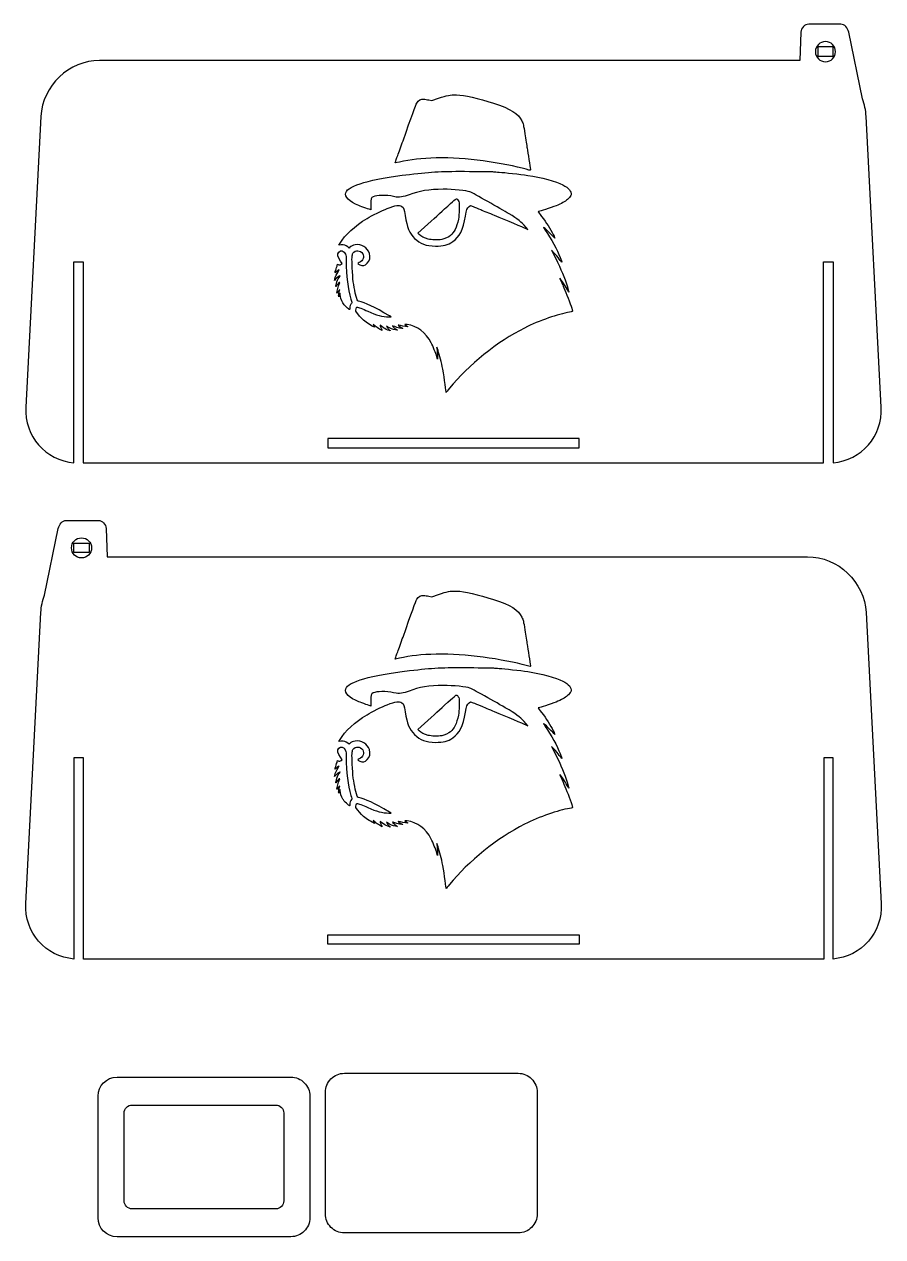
# Model space of a CAD drawing. Header units: millimetres. Extents: x 12 to 943, y 82 to 597.
# Drawn here: x 382.9 to 613.5, y 257.1 to 582.9 of the extents above; entities that cross this region are included whole.
import ezdxf

# ---------------------------------------------------------------- set-up
doc = ezdxf.new("R2010")
doc.units = ezdxf.units.MM
doc.layers.add('Capa_1', color=7, linetype='CONTINUOUS')

msp = doc.modelspace()

# ---------------------------------------------------------------- linework, layer by layer
at = {"layer": 'Capa_1', "color": 7}
for points in [[(591.561316, 580.8079), (591.289416, 573.20282)], [(602.236706, 582.94956), (593.702976, 582.94956)], [(608.065436, 562.89064), (608.065436, 562.89664), (604.378586, 580.8079)], [(591.289416, 573.20282), (579.186516, 573.20282), (417.27684, 573.20282), (403.18219, 573.20282)], [(491.585063, 562.61062), (492.395893, 562.47754), (494.179723, 563.07905)], [(387.39695, 558.19667), (383.33905, 480.056361)], [(613.124316, 480.056361), (609.066696, 558.19667)], [(483.712623, 545.92676), (482.597053, 545.67235), (482.667253, 545.95259)], [(502.449193, 533.949369), (502.829703, 534.206914), (503.504873, 533.962555)], [(517.629593, 528.058171), (518.214003, 527.785647), (517.650383, 528.436242)], [(488.998723, 526.440087), (488.655323, 526.794381), (489.549453, 527.594498)], [(468.04952, 523.658261), (467.46441, 523.597871), (467.75622, 524.104208)], [(470.3838, 523.031234), (470.16737, 522.8148), (469.80422, 523.133652)], [(525.280053, 521.475282), (524.587163, 522.232017), (525.682413, 520.015793)], [(396.28852, 465.105909), (396.28852, 519.126686), (398.79784, 519.126686), (398.79784, 465.050379), (422.89307, 465.050379), (573.570296, 465.050379), (597.655926, 465.050379), (597.655926, 519.126686), (600.174796, 519.126686), (600.174796, 465.105909)], [(468.0978, 518.452253), (468.33476, 518.618221), (467.85694, 519.316149)], [(466.50545, 514.432975), (466.25717, 514.124036), (466.32947, 514.425743)], [(477.184153, 501.852147), (476.675333, 502.289838), (476.839053, 501.897989), (477.002783, 501.506135), (476.374883, 501.86009)], [(478.958363, 501.723027), (478.494013, 502.092199), (478.568313, 501.783656)], [(480.613053, 501.589451), (480.219563, 501.856479), (480.415743, 501.52009)], [(480.879393, 504.341067), (481.476843, 504.341884), (481.044403, 504.592135)], [(478.845803, 501.069445), (479.049013, 500.663768), (478.370993, 501.039114)], [(482.828193, 500.990711), (483.206573, 500.754529), (482.670273, 500.827559)], [(493.917833, 495.745257), (493.752463, 496.177698), (493.799463, 495.799312)], [(493.902903, 494.177655), (493.959403, 492.934388), (493.763653, 493.583051)], [(496.233883, 484.244534), (496.233843, 484.244762)], [(388.39796, 429.540639), (388.39796, 429.546339), (392.08481, 447.4576)], [(394.22669, 449.599262), (402.76042, 449.599262)], [(404.90208, 447.4576), (405.17398, 439.852817)], [(405.17398, 439.852817), (417.27688, 439.852817), (579.186557, 439.852817), (593.281204, 439.852817)], [(491.585118, 429.260461), (492.395948, 429.127378), (494.179778, 429.728885)], [(383.33908, 346.706362), (387.3967, 424.846669)], [(609.066447, 424.846669), (613.124343, 346.706362)], [(483.712678, 412.576601), (482.597108, 412.322184), (482.667308, 412.602433)], [(502.449238, 400.599209), (502.829748, 400.856753), (503.504918, 400.612394)], [(517.629635, 394.70801), (518.214045, 394.435486), (517.650425, 395.086082)], [(488.998778, 393.089926), (488.655388, 393.444221), (489.549508, 394.244338)], [(468.04956, 390.308101), (467.46445, 390.247711), (467.75626, 390.754048)], [(470.38384, 389.681074), (470.16741, 389.464639), (469.80426, 389.783491)], [(525.280095, 388.125149), (524.587213, 388.881884), (525.682462, 386.66566)], [(600.174874, 331.75591), (600.174874, 385.776687), (597.665559, 385.776687), (597.665559, 331.70038), (573.570326, 331.70038), (422.8931, 331.70038), (398.80747, 331.70038), (398.80747, 385.776687), (396.2886, 385.776687), (396.2886, 331.75591)], [(468.09775, 385.102093), (468.33471, 385.26806), (467.85689, 385.965989)], [(466.5054, 381.082814), (466.25712, 380.773875), (466.32942, 381.075582)], [(477.184195, 368.501986), (476.675375, 368.939677), (476.839095, 368.547828), (477.002825, 368.155974), (476.374925, 368.50993)], [(478.958405, 368.372867), (478.494055, 368.742038), (478.568355, 368.433496)], [(480.613098, 368.23929), (480.219605, 368.506318), (480.415788, 368.169929)], [(480.879438, 370.990906), (481.476888, 370.991724), (481.044448, 371.241975)], [(478.845845, 367.719284), (479.049055, 367.313607), (478.371035, 367.688953)], [(482.828238, 367.640551), (483.206618, 367.404368), (482.670318, 367.477398)], [(493.917888, 362.395096), (493.752518, 362.827537), (493.799518, 362.449151)], [(493.902948, 360.827494), (493.959448, 359.584227), (493.763698, 360.23289)], [(496.233928, 350.894401), (496.233898, 350.894601)], [(407.85363, 300.01591), (454.54511, 300.01591)], [(468.91765, 301.0474), (515.609129, 301.0474)], [(402.75284, 262.223644), (402.75284, 294.915121)], [(459.645899, 294.915121), (459.645899, 262.223644)], [(463.81686, 263.255135), (463.81686, 295.946611)], [(520.709919, 295.946611), (520.709919, 263.255134)], [(409.74926, 266.757218), (409.74926, 290.381561)], [(411.88721, 292.51951), (450.511552, 292.51951)], [(452.649502, 290.381561), (452.649502, 266.757218)], [(450.511552, 264.619268), (411.88721, 264.619268)], [(515.609129, 258.154345), (468.91765, 258.154345)], [(454.54511, 257.122855), (407.85363, 257.122855)]]:
    msp.add_lwpolyline(points, dxfattribs=at)
for points in [[(600.180689, 576.86069), (596.090246, 576.86069), (596.090246, 574.360288), (600.180689, 574.360288)], [(598.146976, 578.28408)], [(517.747793, 543.97445)], [(491.390683, 525.207752)], [(469.47453, 506.952686)], [(532.029426, 471.632169), (464.43422, 471.632169), (464.43422, 469.106249), (532.029426, 469.106249)], [(396.28271, 443.510697), (400.373153, 443.510697), (400.373153, 441.010295), (396.28271, 441.010295)], [(398.31642, 444.934084)], [(517.747853, 410.624299)], [(491.390738, 391.857592)], [(469.47448, 373.602525)], [(464.43397, 338.28217), (532.029177, 338.28217), (532.029177, 335.75625), (464.43397, 335.75625)], [(407.85363, 300.01591)], [(468.91765, 301.0474)], [(411.88721, 292.51951)]]:
    msp.add_lwpolyline(points, close=True, dxfattribs=at)
for points in [[(593.702976, 582.94956), (592.524916, 582.94956), (591.603226, 581.98469), (591.561316, 580.8079)], [(604.378586, 580.8079), (604.140876, 581.96157), (603.414816, 582.94956), (602.236706, 582.94956)], [(598.146976, 578.28408), (596.653646, 578.28408), (595.443026, 577.07347), (595.443026, 575.58015)], [(600.850766, 575.58015), (600.850766, 577.07347), (599.640106, 578.28408), (598.146976, 578.28408)], [(595.443026, 575.58015), (595.443026, 574.08693), (596.653646, 572.87631), (598.146976, 572.87631)], [(598.146976, 572.87631), (599.640106, 572.87631), (600.850766, 574.08693), (600.850766, 575.58015)], [(403.18219, 573.20282), (394.92868, 573.20282), (387.8255, 566.45005), (387.39695, 558.19667)], [(494.179723, 563.07905), (496.515563, 563.86669), (497.345883, 564.01906), (499.044693, 563.97178)], [(499.044693, 563.97178), (501.124263, 563.91388), (504.888043, 563.06469), (508.990853, 561.72768)], [(484.669903, 551.63837), (486.960403, 558.12331), (488.111553, 561.28657), (488.360013, 561.77844)], [(488.360013, 561.77844), (488.762803, 562.57584), (489.498073, 562.96406), (490.332613, 562.81996)], [(490.332613, 562.81996), (490.575503, 562.77806), (491.139113, 562.68382), (491.585063, 562.61062)], [(508.990853, 561.72768), (513.657403, 560.20695), (515.627443, 558.97889), (516.591233, 556.98983)], [(609.066696, 558.19667), (608.981796, 559.83409), (608.632716, 561.41218), (608.065436, 562.89064)], [(516.591233, 556.98983), (516.940203, 556.26962), (517.032003, 555.883), (517.412593, 553.5303)], [(483.264573, 547.69233), (483.554463, 548.49505), (484.186863, 550.27077), (484.669903, 551.63837)], [(517.412593, 553.5303), (517.648263, 552.07351), (517.920073, 550.32212), (518.016623, 549.63832)], [(482.667253, 545.95259), (482.705853, 546.10673), (482.974683, 546.88961), (483.264573, 547.69233)], [(518.016623, 549.63832), (518.182733, 548.46195), (518.768263, 544.63034), (518.879833, 543.98955)], [(493.585713, 547.01032), (489.577523, 546.92692), (486.725593, 546.6139), (483.712623, 545.92676)], [(506.234063, 546.2242), (501.712413, 546.85053), (497.747633, 547.09695), (493.585713, 547.01032)], [(517.747823, 543.97446), (515.079313, 544.7393), (510.513883, 545.63136), (506.234063, 546.2242)], [(469.31033, 537.679538), (469.96628, 539.667068), (475.883413, 541.372418), (486.395873, 542.60367)], [(486.395873, 542.60367), (492.724353, 543.34488), (495.256053, 543.47287), (502.504333, 543.41806)], [(502.504333, 543.41806), (505.744943, 543.39356), (508.639603, 543.35176), (508.936903, 543.32506)], [(508.936903, 543.32506), (509.234213, 543.29846), (509.939633, 543.24596), (510.504503, 543.20839)], [(510.504503, 543.20839), (511.977093, 543.11049), (516.094813, 542.64892), (518.180353, 542.347938)], [(518.879833, 543.98955), (518.942133, 543.63208), (518.942333, 543.63208), (517.747793, 543.97445)], [(518.180353, 542.347938), (521.783903, 541.827868), (525.752873, 540.747138), (527.612673, 539.779568)], [(472.830083, 534.227168), (470.26224, 535.293566), (468.94824, 536.582405), (469.31033, 537.679538)], [(495.482563, 538.609738), (491.803813, 538.607738), (488.867613, 538.125119), (486.300553, 537.102406)], [(502.642843, 537.910384), (501.840173, 538.247292), (498.110213, 538.611598), (495.482563, 538.609738)], [(513.155463, 532.023194), (510.992383, 533.355733), (503.506753, 537.547774), (502.642843, 537.910384)], [(527.612673, 539.779568), (529.161233, 538.973918), (529.967123, 537.992296), (529.802103, 537.112697)], [(476.017263, 534.453974), (476.017263, 533.70776), (476.002463, 533.097224), (475.984463, 533.097224)], [(476.657373, 536.606394), (476.125943, 536.331578), (476.017263, 535.966124), (476.017263, 534.453974)], [(482.142403, 536.658144), (480.097703, 537.0917), (477.549363, 537.067654), (476.657373, 536.606394)], [(480.449793, 533.450363), (482.657603, 534.314193), (483.697873, 534.459126), (484.325723, 533.990369)], [(484.286383, 536.538002), (483.415293, 536.412057), (483.262663, 536.420609), (482.142403, 536.658144)], [(486.300553, 537.102406), (485.646203, 536.841711), (484.856543, 536.620438), (484.286383, 536.538002)], [(495.852443, 533.313645), (498.389503, 535.662687), (498.932613, 536.119263), (499.109193, 536.0515)], [(499.109193, 536.0515), (499.190293, 536.0204), (499.367013, 535.81734), (499.502003, 535.600264)], [(499.502003, 535.600264), (499.732503, 535.229592), (499.747223, 535.093731), (499.743973, 533.367699)], [(526.267243, 534.370894), (525.205433, 533.910019), (522.047703, 532.838886), (521.383483, 532.714277)], [(529.117103, 536.13464), (528.404393, 535.433582), (527.673703, 534.981365), (526.267243, 534.370894)], [(529.802103, 537.112697), (529.753603, 536.854229), (529.543153, 536.553731), (529.117103, 536.13464)], [(475.984463, 533.097224), (475.858223, 533.097224), (473.622403, 533.898126), (472.830083, 534.227168)], [(475.017313, 530.768147), (476.393603, 531.597855), (478.984293, 532.876973), (480.449793, 533.450363)], [(484.325723, 533.990369), (484.895573, 533.564915), (484.996233, 533.301479), (485.269373, 531.520849)], [(485.269373, 531.520849), (485.757353, 528.339627), (486.392373, 526.803324), (487.791023, 525.420224)], [(489.549453, 527.594498), (492.115613, 529.890858), (494.119723, 531.709325), (495.852443, 533.313645)], [(498.049403, 524.541291), (499.881723, 525.785596), (500.778713, 527.617959), (501.417433, 531.421509)], [(499.743973, 533.367699), (499.741973, 532.00317), (499.689473, 531.293147), (499.542453, 530.61088)], [(501.417433, 531.421509), (501.688403, 533.035112), (501.913603, 533.58687), (502.449193, 533.949369)], [(503.504873, 533.962555), (503.876213, 533.828156), (504.788163, 533.461763), (505.531413, 533.148345)], [(505.531413, 533.148345), (506.274673, 532.834928), (507.902973, 532.156682), (509.149853, 531.641135)], [(509.149853, 531.641135), (512.428833, 530.285374), (516.950963, 528.374632), (517.629593, 528.058171)], [(517.650383, 528.436242), (516.459613, 529.810766), (515.487183, 530.586763), (513.155463, 532.023194)], [(521.383483, 532.714277), (521.167743, 532.673827), (520.991223, 532.612546), (520.991223, 532.578146)], [(520.991223, 532.578146), (520.991223, 532.543736), (521.399963, 531.977527), (521.899543, 531.319879)], [(521.899543, 531.319879), (523.172343, 529.644347), (524.241773, 527.964974), (525.001743, 526.448399)], [(467.75622, 524.104208), (469.00548, 526.271845), (471.774713, 528.813333), (475.017313, 530.768147)], [(499.542453, 530.61088), (499.060053, 528.372787), (498.372763, 526.930529), (497.434503, 526.187413)], [(522.587743, 528.250124), (522.287583, 528.463854), (522.315123, 528.398878), (522.850193, 527.63082)], [(525.415073, 525.475404), (525.110813, 525.892204), (523.026593, 527.93763), (522.587743, 528.250124)], [(487.791023, 525.420224), (489.306273, 523.921815), (490.825013, 523.352536), (493.368993, 523.329397)], [(491.390683, 525.207754), (490.439053, 525.457065), (489.465223, 525.958777), (488.998723, 526.440087)], [(495.066343, 525.110342), (494.163753, 524.919388), (492.303163, 524.968699), (491.390683, 525.207752)], [(497.434503, 526.187413), (496.894473, 525.759704), (495.814933, 525.268714), (495.066343, 525.110342)], [(522.850193, 527.63082), (524.455203, 525.326921), (526.108993, 522.311123), (526.874473, 520.29226)], [(525.001743, 526.448399), (525.359293, 525.73487), (525.545293, 525.297023), (525.415073, 525.475404)], [(467.85694, 519.316149), (467.09957, 520.422398), (466.966, 521.183624), (467.43208, 521.737523)], [(467.43208, 521.737523), (467.9533, 522.356962), (468.79787, 522.083633), (469.2175, 521.159708)], [(469.80422, 523.133652), (469.31144, 523.566313), (468.75898, 523.731484), (468.04952, 523.658261)], [(471.859603, 523.680996), (471.151743, 523.554447), (470.714513, 523.36194), (470.3838, 523.031234)], [(471.031433, 517.475261), (470.910063, 520.145198), (470.949633, 520.957626), (471.223693, 521.421554)], [(471.223693, 521.421554), (471.769963, 522.346316), (473.256123, 522.270421), (473.855633, 521.287143)], [(475.642463, 521.3755), (475.180893, 522.929749), (473.474523, 523.969714), (471.859603, 523.680996)], [(475.053803, 518.709624), (475.772153, 519.451739), (475.960473, 520.304616), (475.642463, 521.3755)], [(493.368993, 523.329397), (495.507153, 523.309947), (496.685453, 523.615045), (498.049403, 524.541291)], [(526.641483, 519.832819), (526.273773, 520.319967), (525.661133, 521.059079), (525.280053, 521.475282)], [(466.71975, 517.205182), (466.89813, 517.751052), (467.04408, 518.267976), (467.04408, 518.353893)], [(467.04408, 518.353893), (467.04408, 518.474845), (467.09128, 518.484848), (467.25319, 518.398203)], [(467.25319, 518.398203), (467.54655, 518.2412), (467.82162, 518.258802), (468.0978, 518.452253)], [(469.2175, 521.159708), (469.37735, 520.807755), (469.41856, 520.446048), (469.42171, 519.367389)], [(469.42171, 519.367389), (469.43381, 515.226191), (469.84247, 511.900779), (470.68723, 509.069839)], [(472.909083, 518.890567), (472.715843, 518.792897), (472.557723, 518.662843), (472.557723, 518.601564)], [(472.557723, 518.601564), (472.557723, 518.540294), (472.782133, 518.390887), (473.056413, 518.269563)], [(473.855633, 521.287143), (474.369773, 520.443889), (473.967573, 519.42556), (472.909083, 518.890567)], [(473.056413, 518.269563), (473.831713, 517.926608), (474.421673, 518.056589), (475.053803, 518.709624)], [(525.682413, 520.015793), (527.079223, 517.189355), (528.106673, 514.707386), (528.721903, 512.673375)], [(527.337033, 518.974091), (527.322233, 518.959261), (527.009183, 519.34567), (526.641483, 519.832819)], [(526.874473, 520.29226), (527.143723, 519.582114), (527.351883, 518.98894), (527.337033, 518.974091)], [(466.32947, 514.425743), (466.4822, 515.063336), (466.85922, 515.932732), (467.20728, 516.449938)], [(466.39541, 516.159194), (466.39541, 516.188614), (466.54137, 516.659312), (466.71975, 517.205182)], [(466.89713, 516.54733), (466.62119, 516.304434), (466.39541, 516.129775), (466.39541, 516.159194)], [(466.66337, 512.468583), (466.47053, 512.661417), (467.21724, 514.684999), (467.66319, 515.17811)], [(467.72569, 515.367303), (467.55462, 515.367303), (466.77909, 514.773479), (466.50545, 514.432975)], [(467.48443, 516.98896), (467.43733, 516.98896), (467.17308, 516.79023), (466.89713, 516.54733)], [(467.20728, 516.449938), (467.40678, 516.746399), (467.5315, 516.98896), (467.48443, 516.98896)], [(467.66319, 515.17811), (467.75729, 515.282165), (467.78539, 515.367303), (467.72569, 515.367303)], [(471.851413, 510.718356), (471.371473, 512.795029), (471.167953, 514.472146), (471.031433, 517.475261)], [(466.71967, 512.534653), (466.71967, 512.467353), (466.69437, 512.437623), (466.66337, 512.468583)], [(467.57945, 513.5267), (467.33371, 513.395182), (466.71967, 512.686679), (466.71967, 512.534653)], [(466.93646, 510.718556), (466.93446, 511.123228), (467.31912, 512.730874), (467.51025, 513.117154)], [(467.51025, 513.117154), (467.71653, 513.534063), (467.72879, 513.606615), (467.57945, 513.5267)], [(467.63753, 511.366373), (467.71773, 511.616661), (467.71003, 511.624339), (467.52859, 511.474482)], [(526.813483, 514.674064), (526.754983, 514.710184), (526.854883, 514.447079), (527.035513, 514.08936)], [(528.941223, 511.448144), (528.670073, 512.030547), (527.004233, 514.556173), (526.813483, 514.674064)], [(527.035513, 514.08936), (527.216083, 513.731641), (527.455663, 513.203857), (527.567903, 512.916504)], [(527.567903, 512.916504), (527.680143, 512.629148), (528.050523, 511.712946), (528.390963, 510.880496)], [(528.721903, 512.673375), (528.989043, 511.790176), (529.207143, 511.025465), (529.206563, 510.974026)], [(467.13501, 510.988833), (467.02595, 510.810452), (466.9366, 510.688826), (466.93646, 510.718556)], [(467.52859, 511.474482), (467.42119, 511.385762), (467.24408, 511.167214), (467.13501, 510.988833)], [(467.3806, 509.961784), (467.3736, 510.331397), (467.4639, 510.824434), (467.63753, 511.366373)], [(467.53132, 510.106071), (467.39241, 509.600605), (467.38745, 509.595857), (467.3806, 509.961784)], [(467.80079, 510.313766), (467.80079, 510.854479), (467.71979, 510.792081), (467.53132, 510.106071)], [(468.48498, 508.091723), (468.12434, 508.707101), (467.80079, 509.757898), (467.80079, 510.313766)], [(470.68723, 509.069839), (470.941063, 508.219223), (470.953023, 508.104772), (470.805933, 507.934677)], [(472.743093, 508.497433), (472.369693, 508.577733), (472.314193, 508.715968), (471.851413, 510.718356)], [(481.044403, 504.592135), (476.838773, 507.025886), (474.525493, 508.114152), (472.743093, 508.497433)], [(528.390963, 510.880496), (529.163053, 508.992591), (530.145683, 506.318515), (530.196443, 505.967146)], [(529.206563, 510.974026), (529.206153, 510.922586), (529.086583, 511.135936), (528.941223, 511.448144)], [(469.47447, 506.952692), (469.0825, 507.319355), (468.63723, 507.831919), (468.48498, 508.091723)], [(470.29135, 506.286024), (470.23405, 506.286024), (469.86649, 506.586019), (469.47453, 506.952686)], [(470.3955, 506.648274), (470.3955, 506.449037), (470.3486, 506.286024), (470.29135, 506.286024)], [(470.805933, 507.934677), (470.58379, 507.677803), (470.3955, 507.087665), (470.3955, 506.648274)], [(472.010893, 505.853589), (471.961593, 506.168813), (472.154693, 506.934697), (472.283413, 506.934697)], [(473.490893, 503.959829), (472.768163, 504.690409), (472.048823, 505.610853), (472.010893, 505.853589)], [(472.283413, 506.934697), (472.579843, 506.934697), (473.888063, 506.440867), (475.206433, 505.831312)], [(475.206433, 505.831312), (477.537873, 504.753363), (479.118843, 504.338052), (480.879393, 504.341067)], [(529.423833, 505.573568), (526.316663, 505.079297), (521.352263, 503.332002), (517.315463, 501.311843)], [(530.196443, 505.967146), (530.232743, 505.715681), (530.194443, 505.696146), (529.423833, 505.573568)], [(476.374883, 501.86009), (475.251153, 502.493557), (474.143993, 503.29964), (473.490893, 503.959829)], [(478.370993, 501.039114), (477.998083, 501.24555), (477.464003, 501.611416), (477.184153, 501.852147)], [(478.568313, 501.783656), (478.609213, 501.613958), (478.734033, 501.292565), (478.845803, 501.069445)], [(482.467113, 501.68828), (482.130553, 501.837119), (481.855193, 501.91996), (481.855193, 501.872374)], [(481.855193, 501.872374), (481.855193, 501.747884), (482.386653, 501.266312), (482.828193, 500.990711)], [(483.561933, 502.082066), (483.433083, 502.151026), (483.368783, 502.147386), (483.368783, 502.071156)], [(483.368783, 502.071156), (483.368783, 501.930072), (484.324613, 501.312958), (484.543123, 501.312958)], [(485.840243, 501.63858), (485.441173, 501.63698), (483.795403, 501.957118), (483.561933, 502.082066)], [(485.747213, 502.231947), (484.960533, 502.319617), (484.956533, 502.307997), (485.639103, 501.917912)], [(485.639103, 501.917912), (486.077103, 501.667596), (486.097153, 501.639753), (485.840243, 501.63858)], [(492.240063, 497.342292), (490.790323, 500.174221), (488.459223, 501.929725), (485.747213, 502.231947)], [(480.577443, 500.774844), (479.916373, 501.026104), (479.607303, 501.207104), (478.958363, 501.723027)], [(480.415743, 501.52009), (480.523643, 501.335077), (480.771733, 501.042511), (480.967043, 500.869944)], [(480.967043, 500.869944), (481.388113, 500.497912), (481.338153, 500.485719), (480.577443, 500.774844)], [(482.670273, 500.827559), (481.996573, 500.919309), (481.124803, 501.242164), (480.613053, 501.589451)], [(484.638423, 501.249278), (484.516883, 501.127733), (483.075753, 501.419107), (482.467113, 501.68828)], [(484.543123, 501.312958), (484.630623, 501.312958), (484.673493, 501.284318), (484.638423, 501.249278)], [(517.315463, 501.311843), (510.108553, 497.705241), (502.134753, 491.30411), (497.183133, 485.150206)], [(493.763653, 493.583051), (493.469413, 494.558092), (492.724643, 496.395726), (492.240063, 497.342292)], [(493.799463, 495.799312), (493.825263, 495.5912), (493.871863, 494.861454), (493.902903, 494.177655)], [(495.210643, 490.9884), (494.871813, 492.673856), (494.329973, 494.667545), (493.917833, 495.745257)], [(496.233843, 484.244762), (496.233843, 484.811998), (495.561593, 489.242649), (495.210643, 490.9884)], [(496.273583, 484.024054), (496.251783, 483.999294), (496.233883, 484.098494), (496.233883, 484.244534)], [(497.183133, 485.150206), (496.704703, 484.555598), (496.295403, 484.048828), (496.273583, 484.024054)], [(383.33905, 480.056361), (382.9331, 472.234119), (388.66273, 465.761049), (396.28852, 465.105909)], [(600.174796, 465.105909), (607.800926, 465.761049), (613.530556, 472.234119), (613.124316, 480.056361)], [(392.08481, 447.4576), (392.32252, 448.611268), (393.04858, 449.599262), (394.22669, 449.599262)], [(402.76042, 449.599262), (403.93848, 449.599262), (404.86017, 448.634394), (404.90208, 447.4576)], [(395.61263, 442.230147), (395.61263, 443.723467), (396.82329, 444.934084), (398.31642, 444.934084)], [(398.31642, 444.934084), (399.80975, 444.934084), (401.02037, 443.723467), (401.02037, 442.230147)], [(398.31642, 439.526315), (396.82329, 439.526315), (395.61263, 440.736932), (395.61263, 442.230147)], [(401.02037, 442.230147), (401.02037, 440.736932), (399.80975, 439.526315), (398.31642, 439.526315)], [(593.281204, 439.852817), (601.534716, 439.852817), (608.637895, 433.10005), (609.066447, 424.846669)], [(494.179778, 429.728885), (496.515618, 430.516533), (497.345938, 430.668898), (499.044748, 430.621611)], [(499.044748, 430.621611), (501.124328, 430.563721), (504.888098, 429.714527), (508.990908, 428.377515)], [(387.3967, 424.846669), (387.4816, 426.484092), (387.83068, 428.062177), (388.39796, 429.540639)], [(484.669958, 418.288204), (486.960458, 424.773146), (488.111608, 427.936412), (488.360068, 428.428279)], [(488.360068, 428.428279), (488.762858, 429.225677), (489.498128, 429.613896), (490.332668, 429.469798)], [(490.332668, 429.469798), (490.575558, 429.427858), (491.139168, 429.333656), (491.585118, 429.260461)], [(508.990908, 428.377515), (513.657461, 426.856791), (515.627496, 425.628733), (516.591288, 423.639672)], [(516.591288, 423.639672), (516.940263, 422.919459), (517.032056, 422.532833), (517.412653, 420.180137)], [(483.264628, 414.342173), (483.554518, 415.144893), (484.186918, 416.920607), (484.669958, 418.288204)], [(517.412653, 420.180137), (517.648317, 418.723349), (517.92013, 416.97196), (518.016683, 416.288161)], [(482.667308, 412.602433), (482.705908, 412.75657), (482.974738, 413.539453), (483.264628, 414.342173)], [(518.016683, 416.288161), (518.18279, 415.11179), (518.768315, 411.280174), (518.879893, 410.639389)], [(493.585768, 413.66016), (489.577578, 413.57673), (486.725648, 413.263738), (483.712678, 412.576601)], [(506.234118, 412.874035), (501.712468, 413.500366), (497.747688, 413.746786), (493.585768, 413.66016)], [(517.747883, 410.624299), (515.079364, 411.38914), (510.513942, 412.281202), (506.234118, 412.874035)], [(518.879893, 410.639389), (518.942143, 410.281914), (518.942413, 410.281917), (517.747853, 410.624299)], [(469.31037, 404.329377), (469.96632, 406.316916), (475.883455, 408.022259), (486.395918, 409.253509)], [(486.395918, 409.253509), (492.724398, 409.99472), (495.256098, 410.122714), (502.504378, 410.067901)], [(502.504378, 410.067901), (505.744988, 410.043391), (508.639648, 410.001561), (508.936948, 409.974931)], [(508.936948, 409.974931), (509.234258, 409.948301), (509.939675, 409.895801), (510.504553, 409.858257)], [(510.504553, 409.858257), (511.977134, 409.760377), (516.094862, 409.298789), (518.180398, 408.997805)], [(518.180398, 408.997805), (521.783947, 408.477743), (525.752918, 407.397012), (527.612723, 406.429436)], [(472.830125, 400.877008), (470.26228, 401.943405), (468.94828, 403.232244), (469.31037, 404.329377)], [(495.482608, 405.259577), (491.803858, 405.257077), (488.867658, 404.774959), (486.300598, 403.752245)], [(502.642888, 404.560224), (501.840218, 404.897132), (498.110258, 405.26144), (495.482608, 405.259577)], [(513.155509, 398.673034), (510.992432, 400.005573), (503.506798, 404.197614), (502.642888, 404.560224)], [(527.612723, 406.429436), (529.161278, 405.623786), (529.967165, 404.642163), (529.802153, 403.762564)], [(475.984505, 399.747064), (475.858265, 399.747064), (473.622445, 400.547965), (472.830125, 400.877008)], [(476.017305, 401.103813), (476.017305, 400.3576), (476.002605, 399.747064), (475.984505, 399.747064)], [(476.657415, 403.256234), (476.125985, 402.981417), (476.017305, 402.615964), (476.017305, 401.103813)], [(482.142448, 403.307984), (480.097745, 403.74154), (477.549405, 403.717493), (476.657415, 403.256234)], [(480.449838, 400.100202), (482.657648, 400.964033), (483.697918, 401.108966), (484.325768, 400.640208)], [(484.286428, 403.187841), (483.415338, 403.061896), (483.262708, 403.070448), (482.142448, 403.307984)], [(486.300598, 403.752245), (485.646248, 403.49155), (484.856588, 403.270277), (484.286428, 403.187841)], [(495.852498, 399.963484), (498.389558, 402.312526), (498.932668, 402.769103), (499.109258, 402.70134)], [(499.109258, 402.70134), (499.190258, 402.67024), (499.367068, 402.46718), (499.502058, 402.250103)], [(499.502058, 402.250103), (499.732558, 401.879432), (499.747278, 401.74357), (499.744028, 400.017539)], [(526.267284, 401.020762), (525.205483, 400.559886), (522.047748, 399.488753), (521.383529, 399.364144)], [(529.117145, 402.784508), (528.404435, 402.083449), (527.673744, 401.631232), (526.267284, 401.020762)], [(529.802153, 403.762564), (529.753663, 403.504096), (529.543203, 403.203599), (529.117145, 402.784508)], [(475.017355, 397.417987), (476.393645, 398.247695), (478.984335, 399.526813), (480.449838, 400.100202)], [(484.325768, 400.640208), (484.895618, 400.214755), (484.996278, 399.951318), (485.269418, 398.170689)], [(485.269418, 398.170689), (485.757398, 394.989467), (486.392418, 393.453163), (487.791068, 392.070063)], [(489.549508, 394.244338), (492.115668, 396.540698), (494.119778, 398.359164), (495.852498, 399.963484)], [(498.049448, 391.19113), (499.881768, 392.435435), (500.778758, 394.267798), (501.417478, 398.071348)], [(499.744028, 400.017539), (499.742028, 398.65301), (499.689528, 397.942986), (499.542508, 397.26072)], [(501.417478, 398.071348), (501.688448, 399.684952), (501.913648, 400.236709), (502.449238, 400.599209)], [(503.504918, 400.612394), (503.876258, 400.477996), (504.788208, 400.111602), (505.531468, 399.798185)], [(505.531468, 399.798185), (506.274718, 399.484767), (507.903018, 398.806521), (509.149898, 398.290974)], [(509.149898, 398.290974), (512.42888, 396.935214), (516.951005, 395.024472), (517.629635, 394.70801)], [(517.650425, 395.086082), (516.459656, 396.460605), (515.48723, 397.236602), (513.155509, 398.673034)], [(521.383529, 399.364144), (521.167785, 399.323694), (520.991267, 399.262414), (520.991267, 399.228013)], [(520.991267, 399.228013), (520.991267, 399.193613), (521.400012, 398.627394), (521.899587, 397.969746)], [(521.899587, 397.969746), (523.172384, 396.294214), (524.241822, 394.614842), (525.001785, 393.098266)], [(467.75626, 390.754048), (469.00552, 392.921685), (471.774755, 395.463172), (475.017355, 397.417987)], [(499.542508, 397.26072), (499.060108, 395.022627), (498.372818, 393.580368), (497.434558, 392.837252)], [(522.587787, 394.899992), (522.287628, 395.113722), (522.315164, 395.048745), (522.850235, 394.280687)], [(525.415119, 392.125272), (525.110854, 392.542071), (523.026638, 394.587498), (522.587787, 394.899992)], [(522.850235, 394.280687), (524.455253, 391.976788), (526.109043, 388.960991), (526.874514, 386.942127)], [(487.791068, 392.070063), (489.306318, 390.571654), (490.825058, 390.002375), (493.369038, 389.979236)], [(491.390738, 391.857594), (490.439108, 392.106905), (489.465278, 392.608616), (488.998778, 393.089926)], [(495.066398, 391.760182), (494.163808, 391.569228), (492.303218, 391.618538), (491.390738, 391.857592)], [(493.369038, 389.979236), (495.507198, 389.959786), (496.685498, 390.264885), (498.049448, 391.19113)], [(497.434558, 392.837252), (496.894528, 392.409543), (495.814988, 391.918554), (495.066398, 391.760182)], [(525.001785, 393.098266), (525.35934, 392.384737), (525.545338, 391.946891), (525.415119, 392.125272)], [(467.85689, 385.965989), (467.09952, 387.072238), (466.96595, 387.833463), (467.43203, 388.387362)], [(467.43203, 388.387362), (467.95325, 389.006801), (468.79782, 388.733472), (469.21745, 387.809548)], [(469.80426, 389.783491), (469.31148, 390.216152), (468.75902, 390.381323), (468.04956, 390.308101)], [(469.21745, 387.809548), (469.3773, 387.457595), (469.41851, 387.095888), (469.42166, 386.017228)], [(471.859645, 390.330836), (471.151785, 390.204286), (470.714555, 390.011779), (470.38384, 389.681074)], [(471.031475, 384.1251), (470.910105, 386.795037), (470.949675, 387.607465), (471.223735, 388.071393)], [(471.223735, 388.071393), (471.770005, 388.996155), (473.256165, 388.920261), (473.855675, 387.936982)], [(475.642505, 388.025339), (475.180935, 389.579588), (473.474565, 390.619553), (471.859645, 390.330836)], [(473.855675, 387.936982), (474.369815, 387.093728), (473.967615, 386.075399), (472.909125, 385.540407)], [(475.053845, 385.359464), (475.772195, 386.101579), (475.960515, 386.954455), (475.642505, 388.025339)], [(526.641527, 386.482686), (526.273822, 386.969835), (525.661177, 387.708947), (525.280095, 388.125149)], [(466.7197, 383.855021), (466.89808, 384.400891), (467.04403, 384.917815), (467.04403, 385.003733)], [(467.04403, 385.003733), (467.04403, 385.124684), (467.09123, 385.134687), (467.25314, 385.048043)], [(467.25314, 385.048043), (467.5465, 384.89104), (467.82157, 384.908643), (468.09775, 385.102093)], [(469.42166, 386.017228), (469.43376, 381.87603), (469.84242, 378.550619), (470.68718, 375.719679)], [(472.909125, 385.540407), (472.715885, 385.442737), (472.557765, 385.312682), (472.557765, 385.251404)], [(472.557765, 385.251404), (472.557765, 385.190134), (472.782175, 385.040726), (473.056455, 384.919403)], [(473.056455, 384.919403), (473.831755, 384.576447), (474.421715, 384.706429), (475.053845, 385.359464)], [(525.682462, 386.66566), (527.079271, 383.839223), (528.106716, 381.357253), (528.721946, 379.323243)], [(527.337077, 385.623959), (527.322247, 385.609129), (527.009232, 385.995537), (526.641527, 386.482686)], [(526.874514, 386.942127), (527.143773, 386.231981), (527.351926, 385.638807), (527.337077, 385.623959)], [(466.32942, 381.075582), (466.48215, 381.713176), (466.85917, 382.582572), (467.20723, 383.099778)], [(466.39536, 382.809034), (466.39536, 382.838454), (466.54132, 383.309152), (466.7197, 383.855021)], [(466.89708, 383.197169), (466.62114, 382.954273), (466.39536, 382.779614), (466.39536, 382.809034)], [(466.66342, 379.118422), (466.47058, 379.311256), (467.21729, 381.334839), (467.66324, 381.827949)], [(467.72564, 382.017142), (467.55457, 382.017142), (466.77904, 381.423318), (466.5054, 381.082814)], [(467.48438, 383.638799), (467.43728, 383.638799), (467.17303, 383.440069), (466.89708, 383.197169)], [(467.20723, 383.099778), (467.40673, 383.396238), (467.53145, 383.638799), (467.48438, 383.638799)], [(467.66324, 381.827949), (467.75734, 381.932005), (467.78544, 382.017142), (467.72564, 382.017142)], [(471.851455, 377.368195), (471.371515, 379.444868), (471.167995, 381.121985), (471.031475, 384.1251)], [(526.813534, 381.323931), (526.755074, 381.360051), (526.854974, 381.096946), (527.035554, 380.739227)], [(528.94127, 378.098011), (528.670123, 378.680415), (527.004283, 381.20604), (526.813534, 381.323931)], [(466.71972, 379.184492), (466.71972, 379.117192), (466.69442, 379.087462), (466.66342, 379.118422)], [(467.5795, 380.176539), (467.33376, 380.045021), (466.71972, 379.336518), (466.71972, 379.184492)], [(466.93651, 377.368395), (466.93451, 377.773067), (467.31917, 379.380713), (467.5103, 379.766993)], [(467.52864, 378.124321), (467.42124, 378.035601), (467.24413, 377.817053), (467.13506, 377.638672)], [(467.38065, 376.611623), (467.37365, 376.981237), (467.46395, 377.474273), (467.63758, 378.016212)], [(467.5103, 379.766993), (467.71658, 380.183902), (467.72884, 380.256455), (467.5795, 380.176539)], [(467.63758, 378.016212), (467.71778, 378.2665), (467.71008, 378.274178), (467.52864, 378.124321)], [(527.035554, 380.739227), (527.216129, 380.381509), (527.455708, 379.853724), (527.567948, 379.566372)], [(527.567948, 379.566372), (527.680188, 379.279015), (528.050565, 378.362813), (528.391012, 377.530363)], [(528.721946, 379.323243), (528.989089, 378.440044), (529.207185, 377.675333), (529.206605, 377.623893)], [(529.206605, 377.623893), (529.206196, 377.572453), (529.086624, 377.785803), (528.94127, 378.098011)], [(467.13506, 377.638672), (467.026, 377.460291), (466.93665, 377.338665), (466.93651, 377.368395)], [(467.53137, 376.755911), (467.39246, 376.250444), (467.3875, 376.245696), (467.38065, 376.611623)], [(467.80084, 376.963605), (467.80084, 377.504318), (467.71984, 377.44192), (467.53137, 376.755911)], [(468.48503, 374.741562), (468.12439, 375.35694), (467.80084, 376.407737), (467.80084, 376.963605)], [(469.47452, 373.602531), (469.08255, 373.969194), (468.63728, 374.481758), (468.48503, 374.741562)], [(470.68718, 375.719679), (470.941015, 374.869062), (470.952975, 374.754611), (470.805885, 374.584517)], [(472.743135, 375.147272), (472.369735, 375.227562), (472.314235, 375.365807), (471.851455, 377.368195)], [(481.044448, 371.241975), (476.838815, 373.675725), (474.525535, 374.763991), (472.743135, 375.147272)], [(528.391012, 377.530363), (529.163096, 375.642458), (530.145726, 372.968382), (530.196487, 372.617013)], [(470.2913, 372.935863), (470.234, 372.935863), (469.86644, 373.235858), (469.47448, 373.602525)], [(470.39545, 373.298113), (470.39545, 373.098877), (470.34855, 372.935863), (470.2913, 372.935863)], [(470.805885, 374.584517), (470.58374, 374.327642), (470.39545, 373.737504), (470.39545, 373.298113)], [(472.010935, 372.503429), (471.961635, 372.818652), (472.154735, 373.584536), (472.283455, 373.584536)], [(473.490935, 370.609668), (472.768205, 371.340249), (472.048865, 372.260692), (472.010935, 372.503429)], [(472.283455, 373.584536), (472.579885, 373.584536), (473.888105, 373.090707), (475.206475, 372.481151)], [(475.206475, 372.481151), (477.537915, 371.403203), (479.118885, 370.987891), (480.879438, 370.990906)], [(529.423881, 372.223435), (526.316709, 371.729164), (521.352312, 369.981869), (517.315513, 367.96171)], [(530.196487, 372.617013), (530.232807, 372.365548), (530.194487, 372.346013), (529.423881, 372.223435)], [(476.374925, 368.50993), (475.251195, 369.143396), (474.144035, 369.949479), (473.490935, 370.609668)], [(478.371035, 367.688953), (477.998125, 367.895389), (477.464045, 368.261256), (477.184195, 368.501986)], [(478.568355, 368.433496), (478.609255, 368.263797), (478.734075, 367.942404), (478.845845, 367.719284)], [(480.577488, 367.424683), (479.916415, 367.675943), (479.607345, 367.856944), (478.958405, 368.372867)], [(482.670318, 367.477398), (481.996618, 367.569148), (481.124848, 367.892003), (480.613098, 368.23929)], [(482.467158, 368.338119), (482.130598, 368.486958), (481.855238, 368.569799), (481.855238, 368.522213)], [(481.855238, 368.522213), (481.855238, 368.397723), (482.386698, 367.916152), (482.828238, 367.640551)], [(484.638468, 367.899117), (484.516928, 367.777573), (483.075798, 368.068946), (482.467158, 368.338119)], [(483.561978, 368.731905), (483.433128, 368.800865), (483.368828, 368.797225), (483.368828, 368.720995)], [(483.368828, 368.720995), (483.368828, 368.579911), (484.324658, 367.962797), (484.543168, 367.962797)], [(485.840288, 368.28842), (485.441218, 368.28682), (483.795448, 368.606957), (483.561978, 368.731905)], [(485.747258, 368.881786), (484.960578, 368.969456), (484.956578, 368.957836), (485.639148, 368.567751)], [(485.639148, 368.567751), (486.077148, 368.317435), (486.097198, 368.289592), (485.840288, 368.28842)], [(492.240108, 363.992131), (490.790368, 366.82406), (488.459278, 368.579564), (485.747258, 368.881786)], [(480.415788, 368.169929), (480.523688, 367.984916), (480.771778, 367.69235), (480.967088, 367.519783)], [(480.967088, 367.519783), (481.388158, 367.147751), (481.338198, 367.135558), (480.577488, 367.424683)], [(484.543168, 367.962797), (484.630668, 367.962797), (484.673538, 367.934157), (484.638468, 367.899117)], [(517.315513, 367.96171), (510.108601, 364.355108), (502.134798, 357.953977), (497.183178, 351.800073)], [(493.763698, 360.23289), (493.469458, 361.207931), (492.724688, 363.045565), (492.240108, 363.992131)], [(493.799518, 362.449151), (493.825318, 362.24104), (493.871918, 361.511293), (493.902948, 360.827494)], [(495.210698, 357.638239), (494.871878, 359.323696), (494.330028, 361.317385), (493.917888, 362.395096)], [(496.233898, 350.894601), (496.233898, 351.461837), (495.561648, 355.892488), (495.210698, 357.638239)], [(496.273628, 350.673921), (496.251828, 350.649161), (496.233928, 350.748361), (496.233928, 350.894401)], [(497.183178, 351.800073), (496.704748, 351.205465), (496.295448, 350.698695), (496.273628, 350.673921)], [(396.2886, 331.75591), (388.66247, 332.41105), (382.93284, 338.88412), (383.33908, 346.706362)], [(613.124343, 346.706362), (613.5303, 338.88412), (607.800666, 332.41105), (600.174874, 331.75591)], [(402.75284, 294.915121), (402.75284, 297.732209), (405.036541, 300.01591), (407.85363, 300.01591)], [(454.54511, 300.01591), (455.897923, 300.01591), (457.195329, 299.478507), (458.151912, 298.521923)], [(465.310847, 299.553413), (466.26743, 300.509997), (467.564836, 301.0474), (468.91765, 301.0474)], [(515.609129, 301.0474), (516.961943, 301.0474), (518.259349, 300.509997), (519.215932, 299.553413)], [(458.151912, 298.521923), (459.108496, 297.56534), (459.645899, 296.267934), (459.645899, 294.915121)], [(463.81686, 295.946611), (463.81686, 297.299424), (464.354263, 298.59683), (465.310847, 299.553413)], [(519.215932, 299.553413), (520.172516, 298.59683), (520.709919, 297.299424), (520.709919, 295.946611)], [(409.74926, 290.381561), (409.74926, 290.94858), (409.974508, 291.492376), (410.375451, 291.893319)], [(410.375451, 291.893319), (410.776394, 292.294262), (411.32019, 292.51951), (411.88721, 292.51951)], [(450.511552, 292.51951), (451.078572, 292.51951), (451.622368, 292.294262), (452.023311, 291.893319)], [(452.023311, 291.893319), (452.424254, 291.492376), (452.649502, 290.94858), (452.649502, 290.381561)], [(410.375451, 265.245459), (409.974508, 265.646402), (409.74926, 266.190198), (409.74926, 266.757218)], [(411.88721, 264.619268), (411.32019, 264.619268), (410.776394, 264.844516), (410.375451, 265.245459)], [(452.023311, 265.245459), (451.622368, 264.844516), (451.078572, 264.619268), (450.511552, 264.619268)], [(452.649502, 266.757218), (452.649502, 266.190198), (452.424254, 265.646402), (452.023311, 265.245459)], [(407.85363, 257.122855), (405.036541, 257.122855), (402.75284, 259.406556), (402.75284, 262.223644)], [(459.645899, 262.223644), (459.645899, 260.870831), (459.108496, 259.573425), (458.151912, 258.616842)], [(465.310847, 259.648332), (464.354263, 260.604915), (463.81686, 261.902321), (463.81686, 263.255135)], [(520.709919, 263.255134), (520.709919, 261.902321), (520.172516, 260.604915), (519.215932, 259.648332)], [(458.151912, 258.616842), (457.195329, 257.660258), (455.897923, 257.122855), (454.54511, 257.122855)], [(468.91765, 258.154345), (467.564836, 258.154345), (466.26743, 258.691748), (465.310847, 259.648332)], [(519.215932, 259.648332), (518.259349, 258.691748), (516.961943, 258.154345), (515.609129, 258.154345)]]:
    msp.add_open_spline(points, degree=3, dxfattribs=at)

doc.saveas('drawing.dxf')
